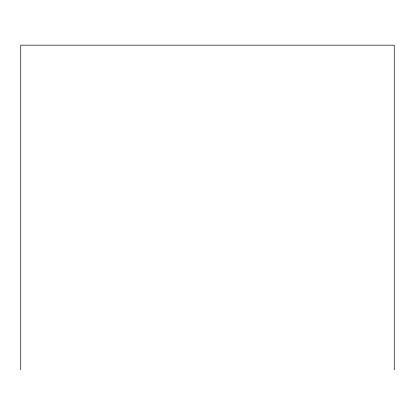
<?xml version="1.0" encoding="UTF-8"?>
<svg xmlns="http://www.w3.org/2000/svg" width="415" height="415" viewBox="0 0 415 415"><rect width="100%" height="100%" fill="white"/><g stroke="black" fill="none" stroke-linecap="round" stroke-linejoin="round"><path stroke-width="0.62" d="M394.25 369.843L394.25 45.157L20.75 45.157L20.75 369.843"/></g></svg>
